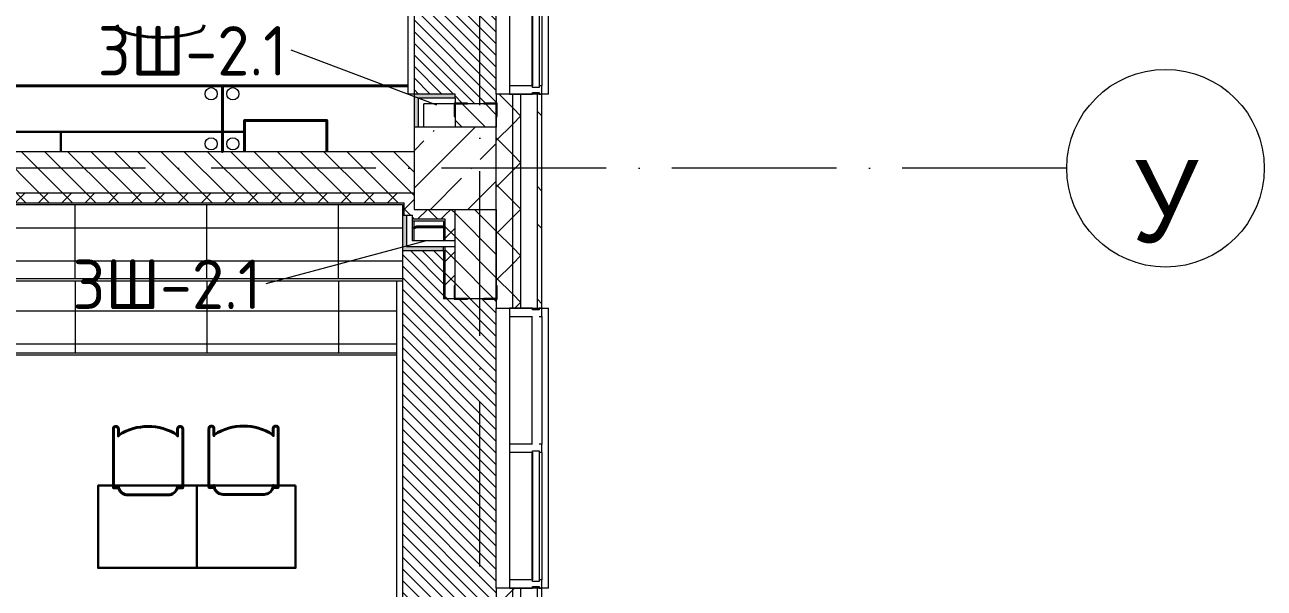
# Model space of a CAD drawing. Header units: millimetres. Extents: x -6467 to 105918, y -7090 to 92481.
# Drawn here: x 98384 to 105918, y 31781 to 35202 of the extents above; entities that cross this region are included whole.
import ezdxf

# ---------------------------------------------------------------- set-up
doc = ezdxf.new("R2010")
doc.units = ezdxf.units.MM
doc.linetypes.add('50_200_ШТРИХ_1Т_ш5_п1_п1_', pattern=[1400, 1000, -200, 0, -200])
for name, color, linetype, lineweight in [('A-FLOR', 7, 'Continuous', 9), ('A-GLAZ', 7, 'Continuous', 5), ('A-GLAZ-CWMG', 7, 'Continuous', 9), ('A-GLAZ-CWMG-1', 7, 'Continuous', 20), ('A-WALL', 7, 'Continuous', 5), ('A-WALL-FNSH-1', 7, 'Continuous', 5), ('A-WALL-IDEN', 7, 'Continuous', 9), ('I-WALL', 7, 'Continuous', 5), ('S-COLS', 7, 'Continuous', 9), ('S-COLS-1', 7, 'Continuous', 5)]:
    doc.layers.add(name, color=color, linetype=linetype, lineweight=lineweight)
for name, color, linetype, lineweight, true_color in [('A-FLOR-PATT-1', 7, 'Continuous', 5, 0xd61c12), ('A-FLOR-PATT-6', 7, 'Continuous', 5, 0x3f3f3f), ('A-GENM-1', 7, 'Continuous', 9, 0xaaaaaa), ('A-GENM-2', 7, 'Continuous', 20, 0xaaaaaa), ('A-WALL-1', 7, 'Continuous', 5, 0x77b143), ('A-WALL-3', 7, 'Continuous', 5, 0x787878), ('мебель 2 этаж-1', 7, 'Continuous', 40, 0xaaaaaa), ('Оси-1', 7, 'Continuous', 20, 0xaaaaaa), ('Оси-2', 7, 'Continuous', 9, 0xaaaaaa), ('Оси-3', 7, '50_200_ШТРИХ_1Т_ш5_п1_п1_', 9, 0xaaaaaa), ('ТХ_функционал-2', 7, 'Continuous', 40, 0xaaaaaa), ('ТХ_функционал-4', 7, 'Continuous', 20, 0xaaaaaa), ('ТХ_функционал-9', 7, 'Continuous', 30, 0xaaaaaa)]:
    doc.layers.add(name, color=color, linetype=linetype, lineweight=lineweight, true_color=true_color)
doc.styles.add('Arial', font='arial.ttf', dxfattribs={"width": 0.9, "height": 500})
doc.styles.add('GOST Common', font='GOST_Common.ttf', dxfattribs={"height": 300})
pattern_1 = [(135, (0, 0), (-70.71068, -70.71068), [])]
pattern_2 = [(45, (0, 0), (-141.42136, 141.42136), []), (135, (0, 0), (-141.42136, -141.42136), [])]
pattern_3 = [(45, (0, 0), (-70.71068, 70.71068), []), (135, (0, 0), (-70.71068, -70.71068), [])]

# ---------------------------------------------------------------- blocks, each defined once
blk = doc.blocks.new('BSC_Колонна _Прямоугольная - 500х500-V50-АИ_План этажа Радиаторы_2')
at = {"layer": 'S-COLS-1'}
h = blk.add_hatch(dxfattribs=at)
h.set_pattern_fill('FP_78', color=256, style=0, pattern_type=2)
h.set_pattern_definition([(45, (-101000, -34331.04), (-228.0985, 228.0985), []), (45, (-100771.9, -34331.04), (-228.0985, 228.0985), [403.225, -80.645, 6.706, -73.939])])
h.paths.add_polyline_path([(-172.7, -250), (250, -250), (250, 250), (-250, 250), (-250, -250)])
for p, q in [((250, 250), (-250, 250)), ((-250, 250), (-250, -250)), ((250, -250), (250, 250)), ((-250, -250), (250, -250))]:
    blk.add_line(p, q, dxfattribs=at)
blk = doc.blocks.new('Прямоугольный импост - Импост структурный с накладкой - 180мм-22437111-АИ_План этажа Радиаторы_2')
at = {"layer": 'A-GLAZ-CWMG-1'}
for p, q in [((-50, 0), (-50, 17)), ((-50, 17), (0, 17)), ((0, 0), (-10, 0)), ((-10, 0), (-10, -40)), ((0, 17), (0, 0)), ((-50, -180), (-50, -40)), ((-10, -40), (0, -40)), ((0, -40), (0, -180)), ((0, -180), (-50, -180))]:
    blk.add_line(p, q, dxfattribs=at)
blk = doc.blocks.new('Прямоугольный импост - Импост структурный с накладкой - 180мм-V231-АИ_План этажа Радиаторы_2')
at = {"layer": 'A-GLAZ-CWMG'}
for p, q in [((49825, 55111), (49050, 55111)), ((49825, 54931), (49050, 54931)), ((49825, 54914), (49050, 54914))]:
    blk.add_line(p, q, dxfattribs=at)
blk = doc.blocks.new('Прямоугольный импост - Импост структурный с накладкой - 180мм-V232-АИ_План этажа Радиаторы_2')
at = {"layer": 'A-GLAZ-CWMG'}
for p, q in [((6637, 55111), (5862, 55111)), ((6637, 54914), (5862, 54914))]:
    blk.add_line(p, q, dxfattribs=at)
blk = doc.blocks.new('Прямоугольный импост - Импост структурный с накладкой - 180мм-V237-АИ_План этажа Радиаторы_2')
at = {"layer": 'A-GLAZ-CWMG-1'}
for p, q in [((-25, 0), (-25, 17)), ((-25, 17), (25, 17)), ((-15, 0), (-25, 0)), ((-15, -40), (-15, 0)), ((25, 17), (25, 0)), ((-25, -180), (-25, -40)), ((-25, -40), (-15, -40)), ((25, -40), (25, -180)), ((25, -180), (-25, -180))]:
    blk.add_line(p, q, dxfattribs=at)
blk = doc.blocks.new('Прямоугольный импост - Импост структурный с накладкой - 180мм-22437157-АИ_План этажа Радиаторы_2')
at = {"layer": 'A-GLAZ-CWMG-1'}
for p, q in [((0, 17), (-50, 17)), ((-50, 17), (-50, 0)), ((-50, 0), (-40, 0)), ((-40, 0), (-40, -40)), ((-10, -40), (-10, 0)), ((-10, 0), (0, 0)), ((0, 0), (0, 17)), ((-40, -40), (-50, -40)), ((-50, -40), (-50, -180)), ((0, -40), (-10, -40)), ((0, -180), (0, -40)), ((-50, -180), (0, -180))]:
    blk.add_line(p, q, dxfattribs=at)
blk = doc.blocks.new('Фахверк _газобетон торцы_427 - Фахверк _газобетон торцы_-25576949-АИ_План этажа Радиаторы_2')
at = {"layer": 'A-GENM-2'}
for p, q in [((89406, 11134.7), (89325, 11134.7)), ((89325, 11134.7), (89325, 11128.7)), ((89325, 11128.7), (89400, 11128.7)), ((89400, 11128.7), (89400, 11053.7)), ((89406, 11053.7), (89406, 11134.7)), ((89400, 11053.7), (89406, 11053.7)), ((89400, 10953.7), (89400, 10878.7)), ((89406, 10953.7), (89400, 10953.7)), ((89406, 10872.7), (89406, 10953.7)), ((89400, 10878.7), (89325, 10878.7)), ((89325, 10878.7), (89325, 10872.7)), ((89325, 10872.7), (89406, 10872.7))]:
    blk.add_line(p, q, dxfattribs=at)
blk = doc.blocks.new('Фахверк _газобетон торцы_428 - Фахверк _газобетон торцы_-25576975-АИ_План этажа Радиаторы_2')
at = {"layer": 'A-GENM-2'}
for p, q in [((89406, 11134.7), (89325, 11134.7)), ((89325, 11134.7), (89325, 11128.7)), ((89325, 11128.7), (89400, 11128.7)), ((89400, 11128.7), (89400, 11053.7)), ((89406, 11053.7), (89406, 11134.7)), ((89400, 11053.7), (89406, 11053.7)), ((89400, 10953.7), (89400, 10878.7)), ((89406, 10953.7), (89400, 10953.7)), ((89406, 10872.7), (89406, 10953.7)), ((89400, 10878.7), (89325, 10878.7)), ((89325, 10878.7), (89325, 10872.7)), ((89325, 10872.7), (89406, 10872.7))]:
    blk.add_line(p, q, dxfattribs=at)
blk = doc.blocks.new('Отлив_СКБ - Отлив витража-V390-АИ_План этажа Радиаторы_2')
at = {"layer": 'A-GLAZ'}
for p, q in [((0, 59), (0, 100)), ((1700, 100), (0, 100)), ((1700, 100), (1700, 59)), ((875, 2), (1650, 2)), ((825, 0), (50, 0)), ((1650, 0), (875, 0))]:
    blk.add_line(p, q, dxfattribs=at)
blk = doc.blocks.new('мебель 2 этаж-28800768-АИ_План этажа Радиаторы_2')
at = {"layer": 'ТХ_функционал-2'}
for p, q in [((101242.4, 36875.1), (101261.1, 36869.6)), ((101685.8, 36869.6), (101704.5, 36875.1)), ((103038.2, 35689.9), (103191.8, 35689.9))]:
    blk.add_line(p, q, dxfattribs=at)
at = {"layer": 'ТХ_функционал-2', "flags": 128}
for points in [[(97499, 36146.3), (97499, 36546.3), (98949, 36546.3), (100399, 36546.3), (101849, 36546.3), (102978.5, 36546.3)], [(101983.5, 36146.3), (101983.5, 36336.3), (102483.5, 36336.3), (102483.5, 36146.3)]]:
    blk.add_lwpolyline(points, dxfattribs=at)
for points in [[(101849, 36146.3), (101849, 36546.3)], [(101849, 36546.3), (101849, 36146.3)], [(101185.8, 34462.8), (101185.8, 34107.9), (101186.6, 34106), (101188.6, 34105.1), (101213.7, 34105.1), (101215.7, 34106), (101216.5, 34107.9), (101216.5, 34119.1), (101217.2, 34110.3), (101219.3, 34101.8), (101222.5, 34093.9), (101227.2, 34086.3), (101232.9, 34079.6), (101239.5, 34074), (101247, 34069.3), (101255.1, 34066), (101263.6, 34064), (101272.3, 34063.3), (101520.7, 34063.3), (101529.5, 34064), (101537.9, 34066), (101545.8, 34069.3), (101554, 34074.2), (101560.2, 34079.6), (101565.9, 34086.4), (101570.4, 34093.7), (101573.7, 34101.6), (101575.9, 34110.7), (101576.5, 34119.1), (101576.5, 34107.9), (101577.3, 34106), (101579.3, 34105.1), (101604.4, 34105.1), (101606.4, 34106), (101607.2, 34107.9), (101607.2, 34462.8), (101606.5, 34467.6), (101604.3, 34471.8), (101600.8, 34475.3), (101596.6, 34477.4), (101591.9, 34478.2), (101587.3, 34477.5), (101582.8, 34475.2), (101579.4, 34471.8), (101577.2, 34467.4), (101576.5, 34462.8), (101576.5, 34419.8), (101576, 34423.2), (101574.5, 34425.8), (101572.1, 34427.9), (101552.5, 34439.2), (101532.5, 34449), (101509.9, 34458.2), (101487.9, 34465.3), (101465.3, 34471), (101442.5, 34475), (101420.5, 34477.3), (101396.5, 34478.2), (101373.2, 34477.3), (101350.4, 34474.9), (101327.8, 34471), (101305.4, 34465.4), (101283.2, 34458.2), (101261.8, 34449.6), (101240.7, 34439.3), (101220.9, 34427.9), (101218.6, 34425.9), (101217, 34423.1), (101216.5, 34420), (101216.5, 34462.8), (101215.8, 34467.6), (101213.6, 34471.9), (101210.2, 34475.2), (101205.9, 34477.4), (101201.2, 34478.2), (101196.4, 34477.4), (101192.1, 34475.2), (101188.8, 34471.9), (101186.5, 34467.4)], [(101766.8, 34465.3), (101766.8, 34110.4), (101767.6, 34108.4), (101769.6, 34107.6), (101794.7, 34107.6), (101796.7, 34108.4), (101797.5, 34110.4), (101797.5, 34121.6), (101798.2, 34112.8), (101800.2, 34104.3), (101803.5, 34096.3), (101808.1, 34088.8), (101813.8, 34082.1), (101820.4, 34076.4), (101828, 34071.8), (101836.1, 34068.5), (101844.6, 34066.4), (101853.3, 34065.7), (102101.7, 34065.7), (102110.4, 34066.4), (102118.9, 34068.5), (102126.8, 34071.7), (102135, 34076.7), (102141.1, 34082.1), (102146.9, 34088.8), (102151.4, 34096.2), (102154.7, 34104.1), (102156.9, 34113.1), (102157.5, 34121.6), (102157.5, 34110.4), (102158.3, 34108.4), (102160.3, 34107.6), (102185.4, 34107.6), (102187.4, 34108.4), (102188.2, 34110.4), (102188.2, 34465.3), (102187.4, 34470), (102185.3, 34474.3), (102181.8, 34477.7), (102177.6, 34479.9), (102172.8, 34480.6), (102168.2, 34479.9), (102163.7, 34477.6), (102160.4, 34474.3), (102158.2, 34469.9), (102157.5, 34465.3), (102157.5, 34422.3), (102156.9, 34425.7), (102155.5, 34428.3), (102153.1, 34430.4), (102133.5, 34441.7), (102113.5, 34451.5), (102090.8, 34460.7), (102068.9, 34467.8), (102046.3, 34473.4), (102023.5, 34477.4), (102001.5, 34479.8), (101977.5, 34480.6), (101954.2, 34479.8), (101931.4, 34477.4), (101908.8, 34473.4), (101886.4, 34467.9), (101864.2, 34460.7), (101842.7, 34452.1), (101821.7, 34441.8), (101801.9, 34430.4), (101799.6, 34428.4), (101798, 34425.6), (101797.5, 34422.5), (101797.5, 34465.3), (101796.7, 34470), (101794.5, 34474.3), (101791.2, 34477.7), (101786.9, 34479.9), (101782.1, 34480.6), (101777.4, 34479.9), (101773.1, 34477.7), (101769.8, 34474.4), (101767.5, 34469.9)]]:
    blk.add_lwpolyline(points, close=True, dxfattribs=at)
at = {"layer": 'ТХ_функционал-2'}
for centre, radius, start, end in [((101255.3, 36919), 45.8, 182.54039, 253.58008), ((101691.5, 36919), 45.8, 286.41992, 357.45961), ((101473.4, 37633.8), 793.2, 254.47479, 285.52521), ((103038.2, 35639.9), 50, 90, 121.45475)]:
    blk.add_arc(centre, radius, start, end, dxfattribs=at)
at = {"layer": 'ТХ_функционал-4'}
for centre in [(101780.3, 36498.5), (101912, 36498.5), (101780.3, 36194.1), (101912, 36194.1)]:
    blk.add_circle(centre, 37, dxfattribs=at)
at = {"layer": 'ТХ_функционал-9'}
blk.add_line((100866, 36146.3), (100866, 36267.1), dxfattribs=at)
at = {"layer": 'ТХ_функционал-9', "flags": 128}
for points in [[(100866, 36267.1), (98861, 36267.1), (98861, 36146.3)], [(101983.5, 36146.3), (101983.5, 36267.1), (100866, 36267.1), (100866, 36146.3)]]:
    blk.add_lwpolyline(points, dxfattribs=at)
blk.add_lwpolyline([(102293.5, 34119.6), (101693.5, 34119.6), (101093.5, 34119.6), (101093.5, 33619.6), (101693.5, 33619.6), (101693.5, 34119.6), (101693.5, 33619.6), (102293.5, 33619.6)], close=True, dxfattribs=at)
blk = doc.blocks.new('Ось сетки - Круг_Ø6_00__ISO-2_5_0_9K_-17386508-АИ_План этажа Радиаторы_2')
at = {"layer": 'Оси-1'}
blk.add_circle((0, 0), 3, dxfattribs=at)

msp = doc.modelspace()

# ---------------------------------------------------------------- hatches: boundary and pattern name
at = {"layer": 'A-FLOR-PATT-1'}
h = msp.add_hatch(dxfattribs=at)
h.set_pattern_fill('FP_304', color=256, style=0, pattern_type=2)
h.set_pattern_definition([(315, (101000, 35831.04), (35.3553, 35.3553), [])])
h.paths.add_polyline_path([(101175, 34721), (101175, 34727), (101250, 34727), (101249.1, 36535), (101175, 36535), (101175, 36541), (101075, 36541), (101075, 36535), (100994, 36535), (100994, 36616), (101000, 36616), (101000, 37081), (100750, 37081), (100750, 34781), (101000, 34781), (101000, 34727), (101075, 34727), (101075, 34721)])
h = msp.add_hatch(dxfattribs=at)
h.set_pattern_fill('FP_303', color=256, style=0, pattern_type=2)
h.set_pattern_definition([(315, (100965, 31331.04), (35.3553, 35.3553), [])])
h.paths.add_polyline_path([(101175, 28721), (101175, 28727), (101250, 28727), (101248.9, 30535), (101175, 30535), (101175, 30541), (101075, 30541), (101075, 30535), (100994, 30535), (100994, 30541), (100930, 30541), (100930, 31721), (100994, 31721), (100994, 31727), (101075, 31727), (101075, 31721), (101175, 31721), (101175, 31727), (101250, 31727), (101250, 33535), (101175, 33535), (101175, 33541), (101075, 33541), (101075, 33535), (100994, 33535), (100994, 33541), (100930, 33541), (100930, 33831), (100680, 33831), (100680, 28858.3), (100930, 28858.3), (100930, 28721), (100994, 28721), (100994, 28727), (101075, 28727), (101075, 28721)])
at = {"layer": 'A-FLOR-PATT-6'}
h = msp.add_hatch(dxfattribs=at)
h.set_pattern_fill('FP_386', color=256, style=0, pattern_type=2)
h.set_pattern_definition([(90, (47490.8, -52631.46), (-800, 5e-14), []), (180, (47490.77, -52631.46), (-2e-14, -200), [])])
h.paths.add_polyline_path([(99996.8, 33661), (100680, 33661), (100680, 34111), (94690, 34111), (94690, 33661), (99166.3, 33661)])
h.paths.add_polyline_path([(100750, 33891), (100750, 34011), (100740, 34011), (100740, 33891)])
h = msp.add_hatch(dxfattribs=at)
h.set_pattern_fill('FP_384', color=256, style=0, pattern_type=2)
h.set_pattern_definition([(270, (139491.8, 41863.8), (800, 5e-14), []), (0, (139491.8, 41863.83), (0, 200), [])])
h.paths.add_polyline_path([(100645, 33211), (100645, 33646), (94690, 33646), (94690, 33211), (99166.3, 33211)])
at = {"layer": 'A-WALL'}
h = msp.add_hatch(dxfattribs=at)
h.set_pattern_fill('FP_125', color=256, style=0, pattern_type=2)
h.set_pattern_definition(pattern_2)
h.paths.add_polyline_path([(101350, -2019), (101350, -1129), (101250, -1129), (101250, -2019)])
h.paths.add_polyline_path([(101350, 571), (101350, 1766), (101250, 1766), (101250, 571)])
h.paths.add_polyline_path([(101250, 3466), (101350, 3466), (101350, 4766), (101250, 4766), (101250, 3911.6)])
h.paths.add_polyline_path([(101350, 6466), (101350, 7781), (101250, 7781), (101250, 6466)])
h.paths.add_polyline_path([(101250, 9481), (101350, 9481), (101350, 10781), (101250, 10781), (101250, 9543)])
h.paths.add_polyline_path([(101350, 12481), (101350, 13781), (101250, 13781), (101250, 12481)])
h.paths.add_polyline_path([(101350, 15481), (101350, 16781), (101250, 16781), (101250, 15481)])
h.paths.add_polyline_path([(101250, 18481), (101350, 18481), (101350, 19781), (101250, 19781), (101250, 18694.1)])
h.paths.add_polyline_path([(101350, 21481), (101350, 22781), (101250, 22781), (101250, 21481)])
h.paths.add_polyline_path([(101350, 24481), (101350, 25781), (101250, 25781), (101250, 24481)])
h.paths.add_polyline_path([(101350, 27481), (101350, 28781), (101250, 28781), (101250, 27481)])
h.paths.add_polyline_path([(101350, 30481), (101350, 31781), (101250, 31781), (101250, 30481)])
h.paths.add_polyline_path([(101250, 33481), (101350, 33481), (101350, 34781), (101250, 34781), (101250, 34081)])
h.paths.add_polyline_path([(101250, 36481), (101350, 36481), (101350, 37881), (101250, 37881), (101250, 36996.3)])
h.paths.add_polyline_path([(101350, 39581), (101350, 40671), (101250, 40671), (101250, 39581)])
h.paths.add_polyline_path([(101350, 42371), (101350, 43781), (101250, 43781), (101250, 42371)])
h.paths.add_polyline_path([(101350, 45481), (101350, 47071), (101250, 47071), (101250, 45481)])
h = msp.add_hatch(dxfattribs=at)
h.set_pattern_fill('FP_125', color=256, style=0, pattern_type=2)
h.set_pattern_definition(pattern_2)
h.paths.add_polyline_path([(101350, -2069), (101400, -2069), (101400, -1129), (101350, -1129), (101350, -2019)])
h.paths.add_polyline_path([(101400, 571), (101400, 1766), (101350, 1766), (101350, 571)])
h.paths.add_polyline_path([(101400, 3466), (101400, 4766), (101350, 4766), (101350, 3466)])
h.paths.add_polyline_path([(101350, 6466), (101400, 6466), (101400, 7781), (101350, 7781), (101350, 6727.3)])
h.paths.add_polyline_path([(101350, 9481), (101400, 9481), (101400, 10781), (101350, 10781), (101350, 9543)])
h.paths.add_polyline_path([(101400, 12481), (101400, 13781), (101350, 13781), (101350, 12481)])
h.paths.add_polyline_path([(101400, 15481), (101400, 16781), (101350, 16781), (101350, 15481)])
h.paths.add_polyline_path([(101350, 18481), (101400, 18481), (101400, 19781), (101350, 19781), (101350, 18694.1)])
h.paths.add_polyline_path([(101350, 21481), (101400, 21481), (101400, 22781), (101350, 22781), (101350, 21509.8)])
h.paths.add_polyline_path([(101400, 24481), (101400, 25781), (101350, 25781), (101350, 24481)])
h.paths.add_polyline_path([(101350, 27481), (101400, 27481), (101400, 28781), (101350, 28781), (101350, 27845.2)])
h.paths.add_polyline_path([(101350, 30481), (101400, 30481), (101400, 31781), (101350, 31781), (101350, 30660.9)])
h.paths.add_polyline_path([(101400, 33481), (101400, 34781), (101350, 34781), (101350, 33481)])
h.paths.add_polyline_path([(101400, 36481), (101400, 37881), (101350, 37881), (101350, 36481)])
h.paths.add_polyline_path([(101400, 39581), (101400, 40671), (101350, 40671), (101350, 39581)])
h.paths.add_polyline_path([(101400, 42371), (101400, 43781), (101350, 43781), (101350, 42371)])
h.paths.add_polyline_path([(101350, 45481), (101400, 45481), (101400, 47071), (101350, 47071), (101350, 46147.4)])
at = {"layer": 'A-WALL-1'}
for points in [[(100775, 34581), (100775, 34781), (100750, 34781), (100750, 34581)], [(100775, 34756), (101000, 34756), (101000, 34781), (100775, 34781)], [(100705, 33856), (100705, 34046), (100680, 34046), (100680, 33856)], [(100930, 33831), (100930, 33856), (100680, 33856), (100680, 33831), (100827.3, 33831)]]:
    msp.add_hatch(color=256, dxfattribs=at).paths.add_polyline_path(points)
at = {"layer": 'A-WALL-3'}
h = msp.add_hatch(dxfattribs=at)
h.set_pattern_fill('FP_124', color=256, style=0, pattern_type=2)
h.set_pattern_definition([(135, (0, 0), (-342.1478, -342.1478), []), (135, (228.1, 0), (-342.1478, -342.1478), [])])
h.paths.add_polyline_path([(101500, -2196), (101527, -2196), (101527, -1129), (101500, -1129), (101500, -2169)])
h.paths.add_polyline_path([(101527, 571), (101527, 1766), (101500, 1766), (101500, 571)])
h.paths.add_polyline_path([(101500, 3466), (101527, 3466), (101527, 4766), (101500, 4766), (101500, 3911.6)])
h.paths.add_polyline_path([(101527, 6466), (101527, 7781), (101500, 7781), (101500, 6466)])
h.paths.add_polyline_path([(101500, 9481), (101527, 9481), (101527, 10781), (101500, 10781), (101500, 9543)])
h.paths.add_polyline_path([(101527, 12481), (101527, 13781), (101500, 13781), (101500, 12481)])
h.paths.add_polyline_path([(101527, 15481), (101527, 16781), (101500, 16781), (101500, 15481)])
h.paths.add_polyline_path([(101527, 18481), (101527, 19781), (101500, 19781), (101500, 18481)])
h.paths.add_polyline_path([(101527, 21481), (101527, 22781), (101500, 22781), (101500, 21481)])
h.paths.add_polyline_path([(101527, 24481), (101527, 25781), (101500, 25781), (101500, 24481)])
h.paths.add_polyline_path([(101527, 27481), (101527, 28781), (101500, 28781), (101500, 27481)])
h.paths.add_polyline_path([(101527, 30481), (101527, 31781), (101500, 31781), (101500, 30481)])
h.paths.add_polyline_path([(101500, 33481), (101527, 33481), (101527, 34781), (101500, 34781), (101500, 34180.6)])
h.paths.add_polyline_path([(101527, 36481), (101527, 37881), (101500, 37881), (101500, 36481)])
h.paths.add_polyline_path([(101527, 39581), (101527, 40671), (101500, 40671), (101500, 39581)])
h.paths.add_polyline_path([(101527, 42371), (101527, 43781), (101500, 43781), (101500, 42371)])
h.paths.add_polyline_path([(101527, 45481), (101527, 47071), (101500, 47071), (101500, 45481)])
h = msp.add_hatch(dxfattribs=at)
h.set_pattern_fill('FP_52', color=256, style=0, pattern_type=2)
h.set_pattern_definition(pattern_3)
h.paths.add_polyline_path([(99996.8, 34121), (100690, 34121), (100690, 34181), (93930, 34181), (93930, 34121), (99166.3, 34121)])
h = msp.add_hatch(dxfattribs=at)
h.set_pattern_fill('FP_52', color=256, style=0, pattern_type=2)
h.set_pattern_definition(pattern_3)
h.paths.add_polyline_path([(100690, 34046), (100750, 34046), (100750, 34181), (100690, 34180.6), (100690, 34121)])
h = msp.add_hatch(dxfattribs=at)
h.set_pattern_fill('FP_52', color=256, style=0, pattern_type=2)
h.set_pattern_definition(pattern_3)
h.paths.add_polyline_path([(100940, 34021), (100940, 34081), (100750, 34081), (100750, 34046), (100740, 34046), (100740, 34021), (100930, 34021)])
h = msp.add_hatch(dxfattribs=at)
h.set_pattern_fill('FP_52', color=256, style=0, pattern_type=2)
h.set_pattern_definition(pattern_3)
h.paths.add_polyline_path([(101000, 28581), (101000, 28721), (100940, 28721), (100940, 28581)])
h.paths.add_polyline_path([(100940, 30541), (101000, 30541), (101000, 31721), (100940, 31721), (100940, 30660.9)])
h.paths.add_polyline_path([(101000, 33541), (101000, 33856), (100940, 33856), (100940, 33541)])
h.paths.add_polyline_path([(101000, 33891), (101000, 34081), (100940, 34081), (100940, 33891)])
at = {"layer": 'I-WALL'}
h = msp.add_hatch(dxfattribs=at)
h.set_pattern_fill('FP_2', color=256, style=0, pattern_type=2)
h.set_pattern_definition(pattern_1)
h.paths.add_polyline_path([(101000, 16581), (101250, 16582.3), (101250, 16721), (101000, 16721), (101000, 16582.3)])
h.paths.add_polyline_path([(101250, 18541), (101250, 19081), (101000, 19081), (101000, 18541), (101242.6, 18541)])
h.paths.add_polyline_path([(101242.6, 19581), (101250, 19581), (101250, 19721), (101000, 19721), (101000, 19581), (101220.3, 19581)])
h.paths.add_polyline_path([(101000, 21541), (101250, 21541), (101250, 22721), (101000, 22721), (101000, 22213.8)])
h.paths.add_polyline_path([(101000, 24541), (101250, 24541), (101250, 24890), (101000, 24890), (101000, 24865)])
h.paths.add_polyline_path([(101000, 24925), (101250, 24925), (101250, 25081), (101000, 25081), (101000, 25029.5)])
h.paths.add_polyline_path([(101000, 25581), (101250, 25581), (101250, 25721), (101000, 25721)])
h.paths.add_polyline_path([(101250, 27541), (101250, 28081), (101000, 28081), (101000, 27541), (101242.6, 27541)])
h.paths.add_polyline_path([(101195.3, 28581), (101250, 28581), (101250, 28721), (101000, 28721), (101000, 28581)])
h.paths.add_polyline_path([(101242.6, 30541), (101250, 30541), (101250, 31721), (101000, 31721), (101000, 30541)])
h.paths.add_polyline_path([(101000, 33541), (101250, 33541), (101250, 34081), (101000, 34081), (101000, 33828.6)])
h.paths.add_polyline_path([(101195.3, 34581), (101250, 34581), (101250, 34721), (101000, 34721), (101000, 34581), (101185.2, 34581)])
h.paths.add_polyline_path([(101000, 36541), (101250, 36541), (101250, 37081), (101000, 37081), (101000, 36996.3)])
h.paths.add_polyline_path([(101029.9, 37581), (101250, 37581), (101250, 37722.1), (101000, 37722.1), (101000, 37581)])
h.paths.add_polyline_path([(101242.6, 37757.1), (101250, 37757.1), (101250, 37821), (101000, 37821), (101000, 37757.1)])
h.paths.add_polyline_path([(101000, 39641), (101250, 39641), (101250, 40612.8), (101000, 40612.8), (101000, 39812)])
h.paths.add_polyline_path([(101153.3, 42931), (101250, 42931), (101250, 43721), (101000, 43721), (101000, 42931)])
h.paths.add_polyline_path([(101250, 45541), (101250, 46281), (101000, 46281), (101000, 45541)])
h = msp.add_hatch(dxfattribs=at)
h.set_pattern_fill('FP_2', color=256, style=0, pattern_type=2)
h.set_pattern_definition(pattern_1)
h.paths.add_polyline_path([(99996.8, 34181), (100750, 34181), (100750, 34431), (93750, 34431), (93750, 34181), (99166.3, 34181)])

# ---------------------------------------------------------------- linework, layer by layer
at = {"layer": 'A-FLOR'}
for p, q in [((100750, 37081), (100750, 34781)), ((101250, 34781), (101250, 36481)), ((100750, 33891), (100750, 34011)), ((100680, 33831), (100680, 28858.3)), ((93940, 33661), (100680, 33661)), ((101250, 31781), (101250, 33481)), ((93940, 33211), (100645, 33211))]:
    msp.add_line(p, q, dxfattribs=at)
at = {"layer": 'A-WALL'}
for p, q in [((100715, 34781), (100715, 37021)), ((100750, 34781), (100715, 34781)), ((100775, 34756), (100775, 34581)), ((101000, 34756), (100775, 34756)), ((101000, 34756), (101000, 34581)), ((101350, 33481), (101350, 34781)), ((101400, 33481), (101400, 34781)), ((101500, 33481), (101500, 34781)), ((101250, 34721), (100810, 34721)), ((100810, 34581), (100810, 34721)), ((101250, 34581), (101250, 34721)), ((100750, 34431), (93750, 34431)), ((93750, 34181), (100750, 34181)), ((93930, 34121), (100690, 34121)), ((100690, 34046), (100690, 34121)), ((101000, 33541), (101000, 34081)), ((101250, 33541), (101250, 34081)), ((100680, 34046), (100740, 34046)), ((100705, 34046), (100705, 33856)), ((100740, 33891), (100740, 34046)), ((100940, 34021), (100740, 34021)), ((100940, 33891), (100940, 34021)), ((100705, 33856), (101000, 33856)), ((101000, 33891), (100740, 33891)), ((100930, 33831), (100930, 33856)), ((100940, 33541), (100940, 33856)), ((100645, 28858.3), (100645, 33646)), ((100940, 33541), (101250, 33541)), ((101350, 30481), (101350, 31781)), ((101400, 30481), (101400, 31781)), ((101500, 30481), (101500, 31781))]:
    msp.add_line(p, q, dxfattribs=at)
at = {"layer": 'A-WALL-FNSH-1'}
for p, q in [((100750, 34781), (100750, 34581)), ((101000, 34781), (100750, 34781)), ((101000, 34756), (101000, 34781)), ((101250, 34781), (101250, 34581)), ((101527, 34781), (101250, 34781)), ((101527, 33481), (101527, 34781)), ((93940, 34111), (100680, 34111)), ((100680, 34111), (100680, 33831)), ((101250, 34081), (101250, 33481)), ((100740, 34011), (100930, 34011)), ((100930, 34011), (100930, 33891)), ((100680, 33831), (100930, 33831)), ((100930, 33831), (100930, 33541)), ((100930, 33541), (100940, 33541)), ((101250, 33481), (101527, 33481)), ((101250, 31781), (101250, 30481)), ((101527, 31781), (101250, 31781)), ((101527, 30481), (101527, 31781))]:
    msp.add_line(p, q, dxfattribs=at)
at = {"layer": 'A-WALL-IDEN'}
for p, q in [((100889.3, 34714.7), (100002.9, 35047.4)), ((100824.2, 33890), (99849, 33629.6))]:
    msp.add_line(p, q, dxfattribs=at)
at = {"layer": 'I-WALL'}
for p, q in [((100680, 33646), (93940, 33646)), ((100645, 33196), (93940, 33196))]:
    msp.add_line(p, q, dxfattribs=at)
at = {"layer": 'Оси-3'}
for p, q in [((101150, -5889.7), (101150, 91281)), ((104718, 34331), (92940, 34331))]:
    msp.add_line(p, q, dxfattribs=at)

# ---------------------------------------------------------------- block references
at = {"layer": 'A-GENM-1'}
for name, p, rotation in [('Фахверк _газобетон торцы_428 - Фахверк _газобетон торцы_-25576975-АИ_План этажа Радиаторы_2', (112128.7, -54679), 90.00000000000006), ('Фахверк _газобетон торцы_427 - Фахверк _газобетон торцы_-25576949-АИ_План этажа Радиаторы_2', (90121.3, 122941), 270.0000000000004)]:
    msp.add_blockref(name, p, dxfattribs=dict(at, rotation=rotation))
at = {"layer": 'A-GLAZ', "rotation": 269.9999999999995}
for p in [(101468, 36481), (101468, 33481)]:
    msp.add_blockref('Отлив_СКБ - Отлив витража-V390-АИ_План этажа Радиаторы_2', p, dxfattribs=at)
at = {"layer": 'A-GLAZ-CWMG'}
for name, p, rotation in [('Прямоугольный импост - Импост структурный с накладкой - 180мм-V231-АИ_План этажа Радиаторы_2', (156441, -14219), 90.00000000000058), ('Прямоугольный импост - Импост структурный с накладкой - 180мм-22437157-АИ_План этажа Радиаторы_2', (101510, 34781), 269.9999999999984), ('Прямоугольный импост - Импост структурный с накладкой - 180мм-V232-АИ_План этажа Радиаторы_2', (156441, 26794), 89.99999999999942), ('Прямоугольный импост - Импост структурный с накладкой - 180мм-V231-АИ_План этажа Радиаторы_2', (156441, -17219), 90.00000000000058), ('Прямоугольный импост - Импост структурный с накладкой - 180мм-22437157-АИ_План этажа Радиаторы_2', (101510, 31781), 269.9999999999984)]:
    msp.add_blockref(name, p, dxfattribs=dict(at, rotation=rotation))
at = {"layer": 'A-GLAZ-CWMG', "extrusion": (0, 0, -1), "rotation": 90.00000000000169}
for name, p in [('Прямоугольный импост - Импост структурный с накладкой - 180мм-22437111-АИ_План этажа Радиаторы_2', (-101510, 33481)), ('Прямоугольный импост - Импост структурный с накладкой - 180мм-V237-АИ_План этажа Радиаторы_2', (-101510, 32631))]:
    msp.add_blockref(name, p, dxfattribs=at)
at = {"layer": 'S-COLS'}
msp.add_blockref('BSC_Колонна _Прямоугольная - 500х500-V50-АИ_План этажа Радиаторы_2', (101000, 34331), dxfattribs=at)
at = {"layer": 'мебель 2 этаж-1'}
msp.add_blockref('мебель 2 этаж-28800768-АИ_План этажа Радиаторы_2', (-2263.5, -1715.2), dxfattribs=at)
at = {"layer": 'Оси-1', "xscale": 199.9999999999999, "yscale": 199.9999999999999, "zscale": 199.9999999999999, "rotation": 89.9999999999998}
msp.add_blockref('Ось сетки - Круг_Ø6_00__ISO-2_5_0_9K_-17386508-АИ_План этажа Радиаторы_2', (105318, 34331), dxfattribs=at)

# ---------------------------------------------------------------- texts
at = {"layer": 'A-WALL-IDEN', "char_height": 300, "width": 1190, "attachment_point": 2, "line_spacing_factor": 1.022766, "style": 'GOST Common'}
for insert in [(99401.9, 35193.9), (99248, 33776.1)]:
    msp.add_mtext('\\pt80.001,159.999,240,320.001,399.999,480,560.001,639.999,720,800.001,879.999,960,1040.001,1119.999,1200,1280.001,1359.999,1440,1520.001,1599.999,1680,1760.001,1839.999,1920,2000.001,2079.999,2160,2240.001,2319.999,2400,2480.001,2559.999;ЗШ-2.1', dxfattribs=dict(at, insert=insert))
at = {"layer": 'Оси-2', "insert": (105316.8, 34128.2), "char_height": 500, "width": 417.6, "attachment_point": 5, "line_spacing_factor": 0.936439, "style": 'Arial'}
msp.add_mtext('\\pt2286,4572,6858,9144,11430,13716,16002,18288,20574,22860,25146,27432,29718,32004,34290,36576,38862,41148,43434,45720,48006,50292,52578,54864,57150,59436,61722,64008,66294,68580,70866,73152;У', dxfattribs=at)

doc.saveas('drawing.dxf')
